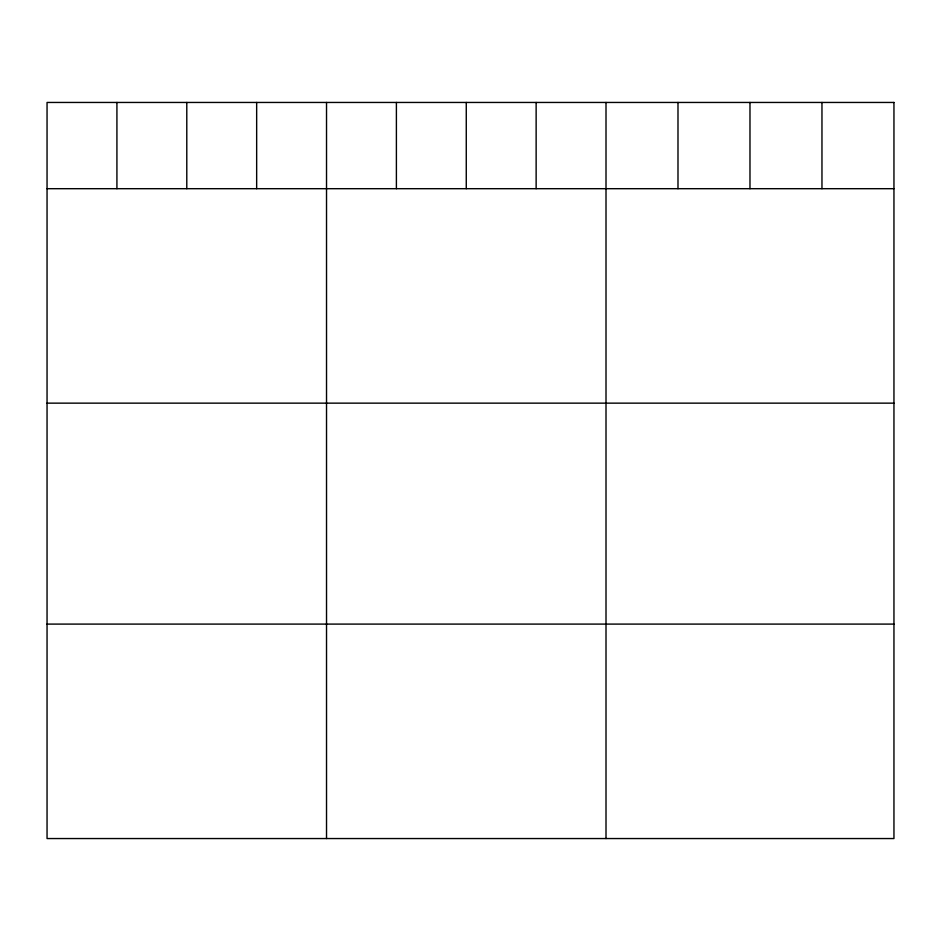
<?xml version="1.0" encoding="UTF-8"?>
<svg xmlns="http://www.w3.org/2000/svg" width="941" height="941" viewBox="0 0 941 941"><rect width="100%" height="100%" fill="white"/><g stroke="black" fill="none" stroke-linecap="round" stroke-linejoin="round"><path stroke-width="1.41" d="M47.05 188.694L893.95 188.694M47.05 403.148L893.95 403.148M47.05 624.095L893.95 624.095M821.963 102.451L821.963 188.694M749.977 102.451L749.977 188.694M677.99 102.451L677.99 188.694M606.004 102.451L606.004 838.549M536.135 102.451L536.135 188.694M466.265 102.451L466.265 188.694M396.396 102.451L396.396 188.694M326.527 102.451L326.527 838.549M256.658 102.451L256.658 188.694M186.789 102.451L186.789 188.694M116.919 102.451L116.919 188.694M893.95 102.451L47.05 102.451L47.05 838.549L893.95 838.549L893.95 102.451"/></g></svg>
